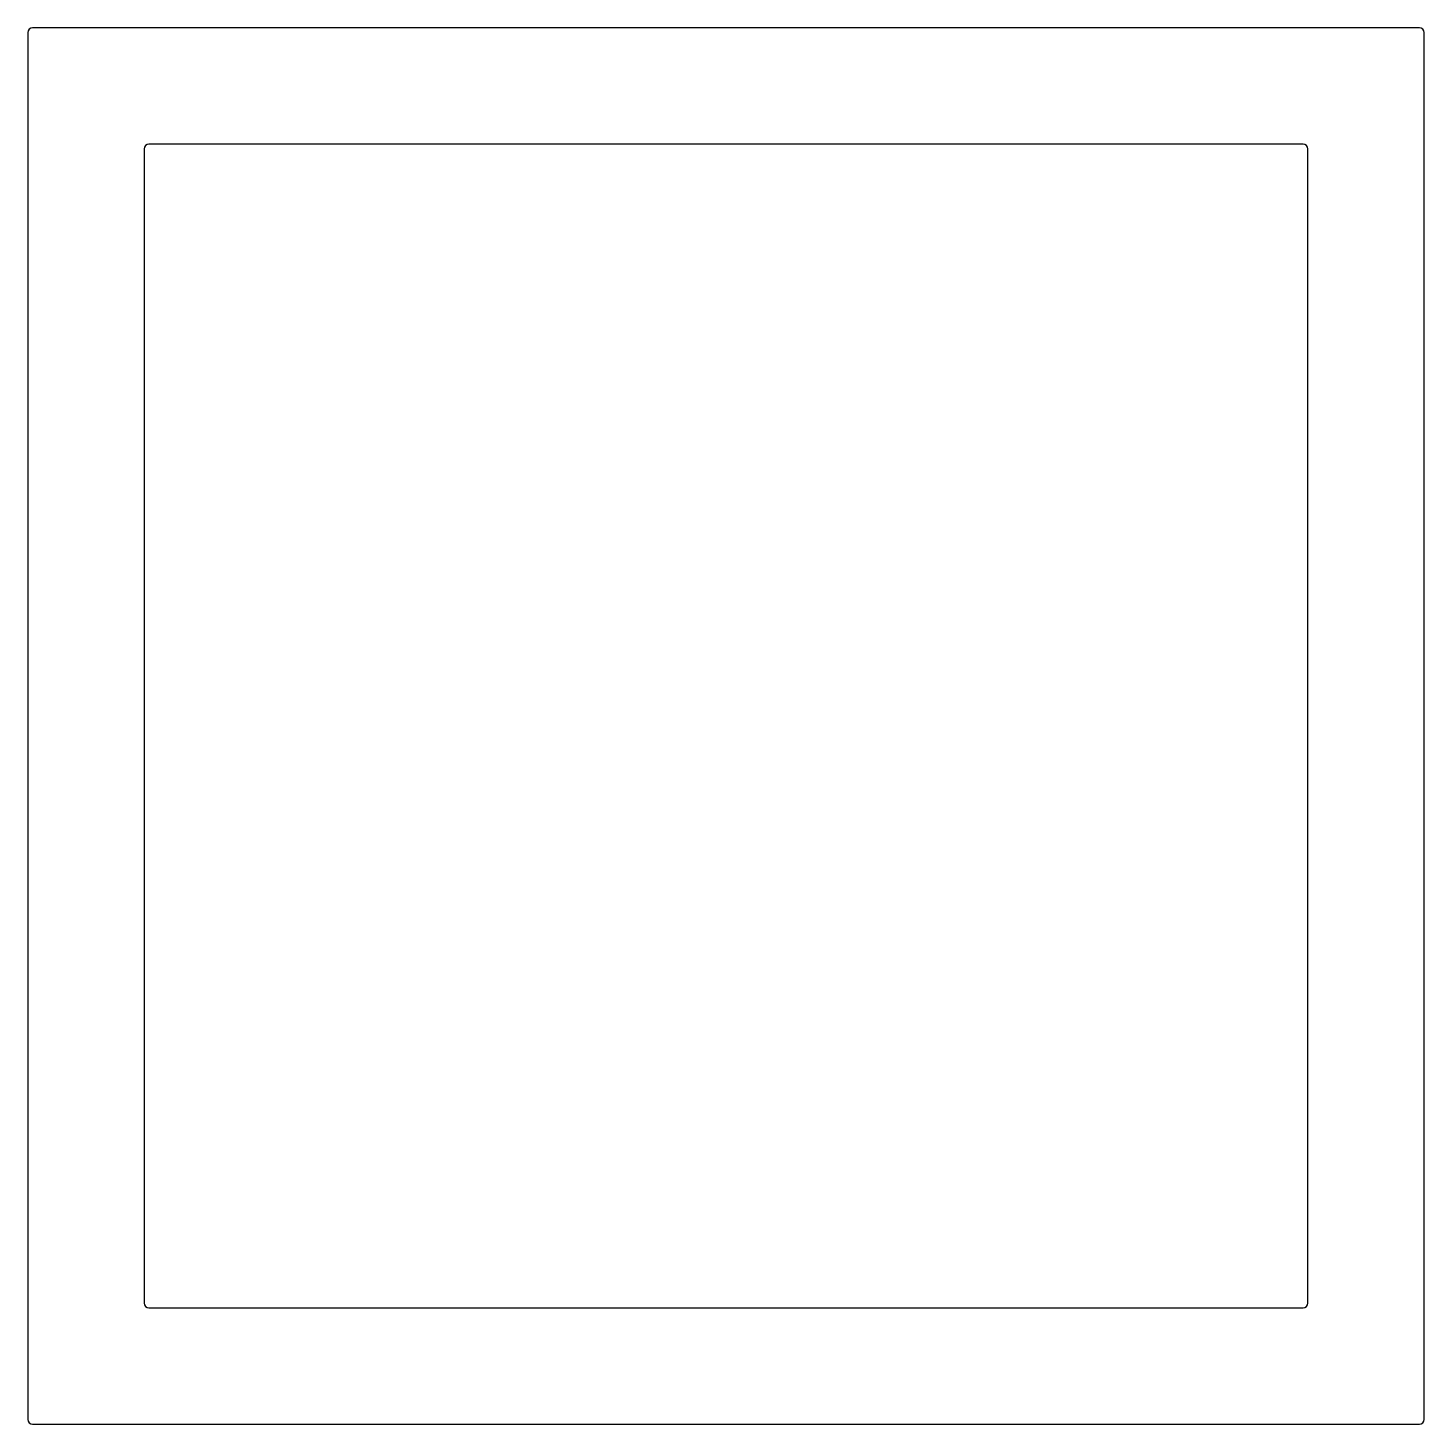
# Model space of a CAD drawing. Extents: x -37.9 to 38.3, y 2.4 to 78.6.
import ezdxf

# ---------------------------------------------------------------- set-up
doc = ezdxf.new("R2010")
doc.units = 0
doc.layers.get('0').update_dxf_attribs({"linetype": 'CONTINUOUS'})

msp = doc.modelspace()

# ---------------------------------------------------------------- linework, layer by layer
for p, q in [((38.087, 78.624), (-37.613, 78.624)), ((-37.863, 78.374), (-37.863, 2.674)), ((38.337, 2.674), (38.337, 78.374)), ((-31.513, 72.024), (-31.513, 9.024)), ((31.737, 72.274), (-31.263, 72.274)), ((31.987, 9.024), (31.987, 72.024)), ((-31.263, 8.774), (31.737, 8.774)), ((-37.613, 2.424), (38.087, 2.424))]:
    msp.add_line(p, q)
for centre, start, end in [((-37.613, 78.374), 90, 180), ((38.087, 78.374), 0, 90), ((-31.263, 72.024), 90, 180), ((31.737, 72.024), 0, 90), ((-31.263, 9.024), 180, 270), ((31.737, 9.024), 270, 0), ((-37.613, 2.674), 180, 270), ((38.087, 2.674), 270, 0)]:
    msp.add_arc(centre, 0.25, start, end)

doc.saveas('drawing.dxf')
